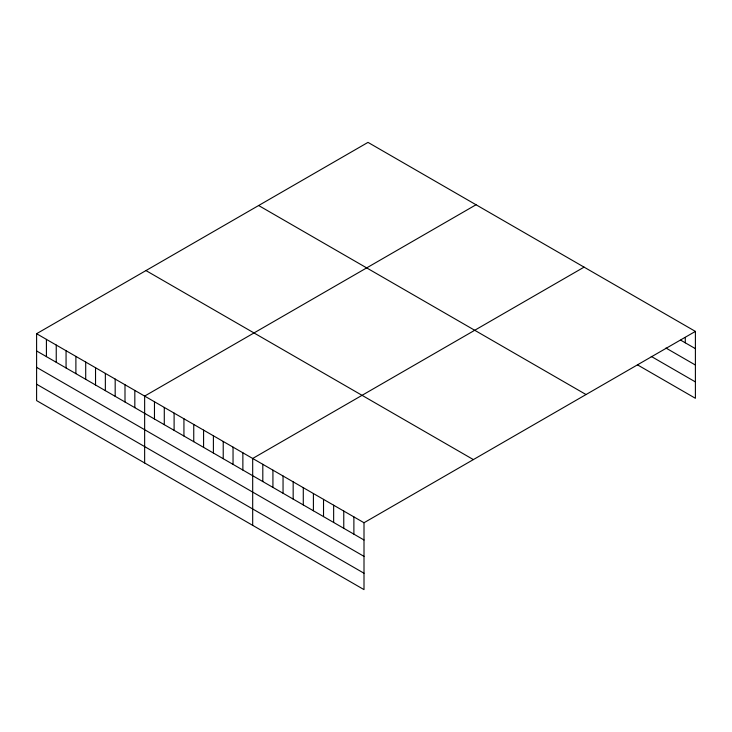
<?xml version="1.0" encoding="UTF-8"?>
<svg xmlns="http://www.w3.org/2000/svg" width="732" height="732" viewBox="0 0 732 732"><rect width="100%" height="100%" fill="white"/><g stroke="black" fill="none" stroke-linecap="round" stroke-linejoin="round"><path stroke-width="1.1" d="M695.4 331.404L364.005 522.74L364.005 589.617L36.6 400.596L36.6 333.71L367.995 142.383L695.4 331.404L695.4 398.29L637.444 364.829M476.038 204.759L144.643 396.085L144.643 462.972M584.081 267.134L252.686 458.47L252.686 525.347M680.678 340.16L695.4 348.652M665.964 348.039L695.4 365.03M651.242 356.411L695.4 381.912M258.634 205.518L586.039 394.548M145.961 270.575L473.366 459.595M36.6 333.71L364.005 522.74M36.6 350.957L364.005 539.987M36.6 367.336L364.005 556.366M36.6 384.218L364.005 573.238M685.28 337.425L685.28 342.814M353.885 516.893L353.885 534.14M343.765 511.055L343.765 528.303M333.646 505.208L333.646 522.456M323.526 499.361L323.526 516.609M313.406 493.524L313.406 510.771M303.286 487.677L303.286 504.924M293.166 481.839L293.166 499.087M283.046 475.992L283.046 493.24M272.926 470.154L272.926 487.402M262.806 464.308L262.806 481.555M242.868 452.797L242.868 470.045M233.041 447.124L233.041 464.372M223.223 441.451L223.223 458.699M213.396 435.787L213.396 453.035M203.578 430.114L203.578 447.362M193.751 424.441L193.751 441.689M183.933 418.768L183.933 436.016M174.106 413.104L174.106 430.352M164.288 407.431L164.288 424.679M154.47 401.758L154.47 419.006M134.825 390.421L134.825 407.669M124.998 384.748L124.998 401.996M115.18 379.075L115.18 396.323M105.353 373.402L105.353 390.65M95.535 367.738L95.535 384.986M85.708 362.065L85.708 379.313M75.89 356.393L75.89 373.64M66.063 350.72L66.063 367.967M56.245 345.056L56.245 362.303M46.418 339.383L46.418 356.63"/></g></svg>
